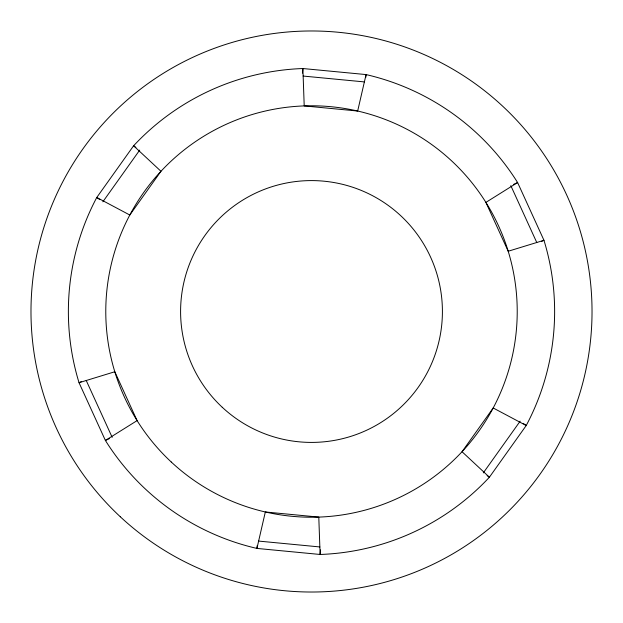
<?xml version="1.0" encoding="UTF-8"?>
<svg xmlns="http://www.w3.org/2000/svg" width="623" height="623" viewBox="0 0 623 623"><rect width="100%" height="100%" fill="white"/><g stroke="black" fill="none" stroke-linecap="round" stroke-linejoin="round"><path stroke-width="0.93" d="M257.206 545.631L256.933 548.419L320.113 554.47A243.126 243.126 0 0 0 489.398 477.218L526.225 425.525A243.126 243.126 0 0 0 543.965 240.291L517.612 182.555A243.126 243.126 0 0 0 366.067 74.581L302.887 68.53A243.126 243.126 0 0 0 133.602 145.782L96.775 197.475A243.126 243.126 0 0 0 79.035 382.709L105.388 440.445A243.126 243.126 0 0 0 256.933 548.419L265.328 511.974L318.789 517.09L320.113 554.47L320.557 549.829M302.443 73.171L302.887 68.53L304.211 105.91L357.672 111.026L366.067 74.581L365.794 77.369M102.857 201.805L139.684 150.12M483.316 472.88L520.143 421.195M81.582 381.541L79.035 382.709L114.803 371.752L137.099 420.611L105.388 440.445L109.632 438.506M513.368 184.494L517.612 182.555L485.901 202.389L508.197 251.248L543.965 240.291L541.418 241.459M303.128 76.053L364.393 81.917M258.607 541.083L319.872 546.947M135.884 147.41L133.602 145.782L160.968 171.278L129.81 215.021L96.775 197.475L99.812 199.64M523.188 423.36L526.225 425.525L493.19 407.979L462.032 451.722L489.398 477.218L487.116 475.59M510.821 185.654L536.769 242.518M86.231 380.482L112.179 437.346M171.278 462.032A205.722 205.722 0 0 0 511.974 357.672A205.722 205.722 0 0 0 251.248 114.803A205.722 205.722 0 0 0 171.278 462.032M120.294 516.763A280.529 280.529 0 0 0 584.872 374.462A280.529 280.529 0 0 0 229.342 43.275A280.529 280.529 0 0 0 120.294 516.763M222.271 407.294A130.916 130.916 0 0 0 439.075 340.882A130.916 130.916 0 0 0 273.154 186.332A130.916 130.916 0 0 0 222.271 407.294"/></g></svg>
